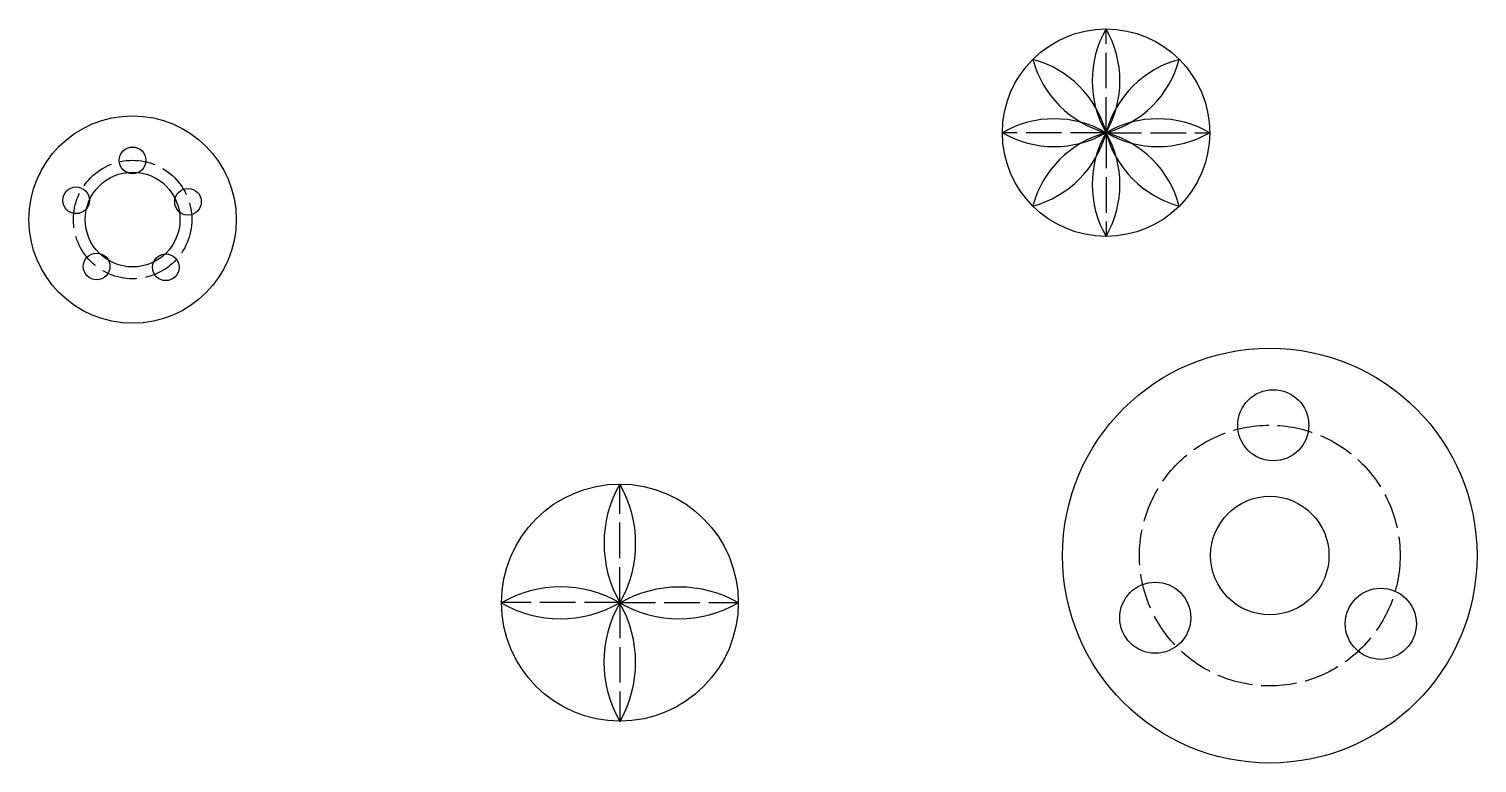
# Model space of a CAD drawing. Header units: millimetres. Extents: x 2608 to 3097, y 1869 to 2117.
import ezdxf

# ---------------------------------------------------------------- set-up
doc = ezdxf.new("R2010")
doc.units = ezdxf.units.MM
doc.linetypes.add('ACAD_ISO02W100', pattern=[15, 12, -3])

# ---------------------------------------------------------------- blocks, each defined once
blk = doc.blocks.new('*U4')
for centre, start, end in [((30.31, 0), 150, 210), ((-30.31, 0), 330, 30)]:
    blk.add_arc(centre, 35, start, end)
blk = doc.blocks.new('*U5')
at = {"color": 0, "linetype": 'ByBlock', "lineweight": -2, "transparency": 16777216}
blk.add_blockref('*U4', (2971.77, 2099.24), dxfattribs=at)
for p, rotation in [((2959.4, 2094.11), 45.00000000000001), ((2984.14, 2094.11), 315), ((2954.27, 2081.74), 90), ((2959.4, 2069.36), 135), ((2984.14, 2069.36), 225), ((2989.27, 2081.74), 270), ((2971.77, 2064.24), 180)]:
    blk.add_blockref('*U4', p, dxfattribs=dict(at, rotation=rotation))
blk = doc.blocks.new('*U6')
for centre, radius, start, end in [((34.65, 0.05), 40, 150, 210), ((-34.64, -0.05), 39.98, 329.986, 30.014)]:
    blk.add_arc(centre, radius, start, end)
blk = doc.blocks.new('*U7')
at = {"color": 0, "linetype": 'ByBlock', "lineweight": -2, "transparency": 16777216}
blk.add_blockref('*U6', (2807.56, 1943.12), dxfattribs=at)
for p, rotation in [((2787.5, 1923.08), 90), ((2827.59, 1923.05), 270), ((2807.53, 1903.02), 180)]:
    blk.add_blockref('*U6', p, dxfattribs=dict(at, rotation=rotation))
blk = doc.blocks.new('*U8')
blk.add_circle((0, 0), 12)
blk = doc.blocks.new('*U9')
at = {"color": 0, "linetype": 'ByBlock', "lineweight": -2, "transparency": 16777216}
blk.add_blockref('*U8', (3028.24, 1983), dxfattribs=at)
for p, rotation in [((2988.38, 1918.05), 120), ((3064.56, 1916), 240)]:
    blk.add_blockref('*U8', p, dxfattribs=dict(at, rotation=rotation))

msp = doc.modelspace()

# ---------------------------------------------------------------- linework, layer by layer
at = {"linetype": 'ACAD_ISO02W100'}
for p, q in [((2971.77, 2081.74), (2971.77, 2116.74)), ((2971.77, 2081.74), (2971.77, 2116.74)), ((2971.77, 2081.74), (2936.77, 2081.74)), ((2971.77, 2081.74), (2971.77, 2046.74)), ((2971.77, 2081.74), (3006.77, 2081.74)), ((2807.57, 1923.16), (2807.57, 1963.16)), ((2807.57, 1923.16), (2767.57, 1923.16)), ((2807.57, 1923.16), (2847.57, 1923.16)), ((2807.57, 1923.16), (2807.57, 1883.16))]:
    msp.add_line(p, q, dxfattribs=at)
for centre, radius in [((2971.77, 2081.74), 35), ((2643, 2052.43), 35), ((2643, 2072.4), 4.5), ((2643, 2052.43), 16), ((2623.92, 2058.91), 4.5), ((2661.71, 2058.42), 4.5), ((2630.85, 2036.61), 4.5), ((2654.21, 2036.3), 4.5), ((3027.06, 1939.02), 70), ((2807.57, 1923.16), 40), ((3027.06, 1939.02), 20)]:
    msp.add_circle(centre, radius)
for centre, radius in [((2643, 2052.43), 20), ((3027.06, 1939.02), 44)]:
    msp.add_circle(centre, radius, dxfattribs=at)

# ---------------------------------------------------------------- block references
for name in ['*U5', '*U9', '*U7']:
    msp.add_blockref(name, (0, 0))

doc.saveas('drawing.dxf')
